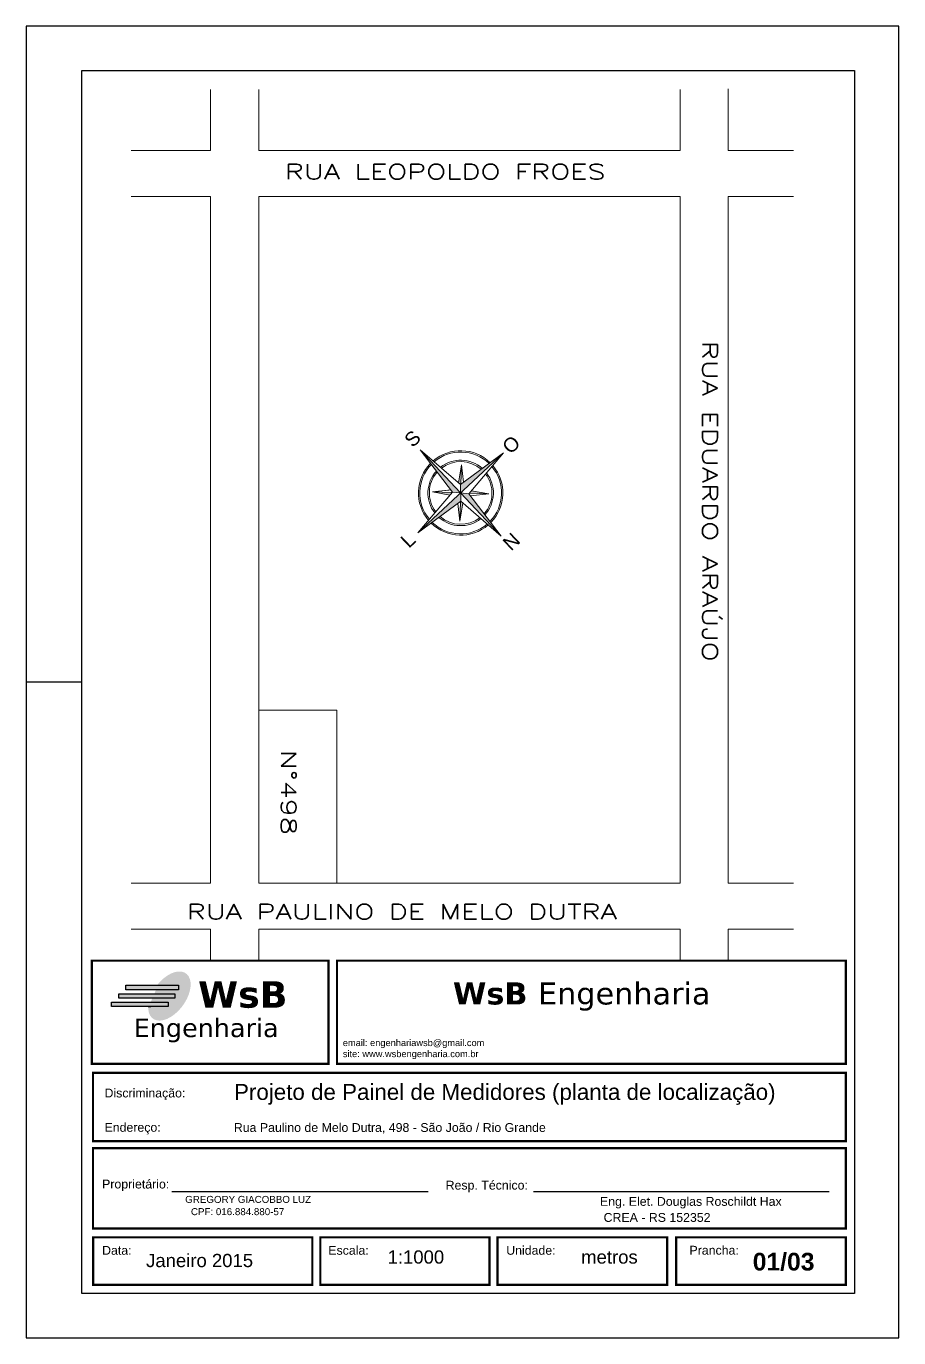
# Model space of a CAD drawing. Header units: millimetres. Extents: x 634 to 830, y -342 to -254.
# Drawn here: x 775.15 to 781.65, y -321.52 to -311.75 of the extents above; entities that cross this region are included whole.
import ezdxf
from ezdxf.enums import TextEntityAlignment as Align

# ---------------------------------------------------------------- set-up
doc = ezdxf.new("R2010")
doc.units = ezdxf.units.MM
doc.linetypes.add('ACAD_ISO07W100', pattern=[3, 0, -3])
for name, color, linetype in [('FORMATO', 5, 'Continuous'), ('Hachuras', 1, 'Continuous'), ('LPROJETO', 7, 'ACAD_ISO07W100'), ('SELO1', 251, 'Continuous'), ('Texto SELO', 147, 'Continuous')]:
    doc.layers.add(name, color=color, linetype=linetype)
for name, color, linetype, lineweight in [('Hach. norte', 252, 'Continuous', 9), ('Norte 1', 8, 'Continuous', 20), ('Texto-sit.', 7, 'Continuous', 30)]:
    doc.layers.add(name, color=color, linetype=linetype, lineweight=lineweight)
doc.styles.add('ARIAL', font='arial.ttf')
doc.styles.add('cota', font='arial.ttf', dxfattribs={"height": 0.1})
doc.styles.add('REGUA60', font='romansx2.shx', dxfattribs={"width": 1.4})
doc.styles.add('SANSSERIFBOLD', font='sasb____.pfb', dxfattribs={"height": 60})
doc.styles.add('situação', font='arial.ttf', dxfattribs={"height": 200})
doc.styles.add('TEXO SELO', font='arial.ttf', dxfattribs={"height": 0.002})

msp = doc.modelspace()

# ---------------------------------------------------------------- hatches: boundary and pattern name
at = {"layer": 'Hach. norte', "lineweight": 13, "ltscale": 0.2}
for points in [[(778.083, -314.9041), (778.3222, -315.2199), (778.3842, -315.2263)], [(778.382, -315.164), (778.3842, -315.2263), (778.7033, -314.928)], [(778.3842, -315.2263), (778.0651, -315.5245), (778.3863, -315.2885)], [(778.4461, -315.2326), (778.3842, -315.2263), (778.6853, -315.5484)]]:
    msp.add_hatch(color=256, dxfattribs=at).paths.add_polyline_path(points)
at = {"layer": 'Hach. norte', "lineweight": 5, "ltscale": 0.2}
for points in [[(778.3912, -315.0162), (778.3673, -315.1512), (778.382, -315.164), (778.3864, -315.1608)], [(778.1741, -315.2192), (778.3034, -315.2422), (778.3187, -315.224)], [(778.4649, -315.2103), (778.4496, -315.2285), (778.5943, -315.2333)], [(778.4011, -315.3013), (778.3863, -315.2885), (778.382, -315.2917), (778.3771, -315.4363)]]:
    msp.add_hatch(color=256, dxfattribs=at).paths.add_polyline_path(points)
at = {"layer": 'Texto SELO'}
h = msp.add_hatch(color=5, dxfattribs=at)
h.dxf.hatch_style = 1
edge = h.paths.add_edge_path()
edge.add_ellipse((776.2137, -318.9751), major_axis=(-0.1235, -0.1683), ratio=0.586927, start_angle=318.71968, end_angle=627.37053)
edge.add_line((776.1207, -318.895), (776.1286, -318.895))
edge.add_ellipse((776.1846, -318.9639), major_axis=(-0.0898, -0.1223), ratio=0.572758, start_angle=335.3984, end_angle=621.50302, ccw=False)
edge.add_line((776.0738, -319.0537), (776.0558, -319.0537))
h = msp.add_hatch(color=150, dxfattribs=at)
h.dxf.hatch_style = 1
h.paths.add_polyline_path([(776.2803, -318.9279), (776.2803, -318.8946), (775.8878, -318.8946), (775.8878, -318.9279)])
h = msp.add_hatch(color=150, dxfattribs=at)
h.dxf.hatch_style = 1
h.paths.add_polyline_path([(776.2541, -318.991), (776.2541, -318.9577), (775.8374, -318.9586), (775.8374, -318.9919)])
h = msp.add_hatch(color=150, dxfattribs=at)
h.dxf.hatch_style = 1
h.paths.add_polyline_path([(776.2047, -319.0538), (776.2047, -319.0206), (775.7831, -319.02), (775.7831, -319.0532)])

# ---------------------------------------------------------------- linework, layer by layer
at = {"layer": 'FORMATO', "color": 7, "linetype": 'Continuous'}
msp.add_line((775.1463, -316.635), (775.5618, -316.635), dxfattribs=at)
for points in [[(775.1463, -321.5216), (781.6494, -321.5216), (781.6494, -311.7485), (775.1463, -311.7485)], [(775.1463, -321.5216), (781.6494, -321.5216), (781.6494, -311.7485), (775.1463, -311.7485)], [(775.5618, -321.1925), (775.5618, -312.0775), (781.3203, -312.0775), (781.3203, -321.1925)]]:
    msp.add_lwpolyline(points, close=True, dxfattribs=at)
at = {"layer": 'Hach. norte', "lineweight": 13}
msp.add_line((778.382, -315.164), (778.3863, -315.2885), dxfattribs=at)
at = {"layer": 'LPROJETO', "linetype": 'Continuous', "lineweight": 0}
for p, q in [((780.0193, -314.4006), (780.0193, -318.133)), ((780.0193, -318.4775), (780.0193, -318.7112))]:
    msp.add_line(p, q, dxfattribs=at)
for points in [[(776.5206, -312.2196), (776.5206, -312.6738)], [(776.8791, -312.6738), (776.8791, -312.2196)], [(780.0193, -312.2198), (780.0193, -312.6738)], [(780.3777, -312.6738), (780.3777, -312.2162)], [(776.5206, -312.6738), (775.9292, -312.6738)], [(780.0193, -312.6738), (776.8791, -312.6738)], [(780.8652, -312.6738), (780.3777, -312.6738)], [(775.9292, -313.0184), (776.5206, -313.0184)], [(776.5206, -313.0184), (776.5206, -318.133)], [(776.8791, -318.133), (776.8791, -313.0184)], [(776.8791, -313.0184), (780.0193, -313.0184)], [(780.0193, -313.0184), (780.0193, -318.133)], [(780.3777, -318.133), (780.3777, -313.0184)], [(780.3777, -313.0184), (780.8652, -313.0184)], [(776.5206, -318.133), (775.9292, -318.133)], [(780.0193, -318.133), (776.8791, -318.133)], [(780.8652, -318.133), (780.3777, -318.133)], [(775.9292, -318.4775), (776.5206, -318.4775)], [(776.5206, -318.4775), (776.5206, -318.7112)], [(776.8791, -318.4775), (780.0193, -318.4775)], [(776.8791, -318.7112), (776.8791, -318.4775)], [(780.0193, -318.4775), (780.0193, -318.7112)], [(780.3777, -318.4775), (780.8652, -318.4775)], [(780.3777, -318.7112), (780.3777, -318.4775)]]:
    msp.add_lwpolyline(points, dxfattribs=at)
msp.add_lwpolyline([(776.8791, -318.133), (776.8791, -316.8439), (777.4616, -316.8439), (777.4616, -318.133)], close=True, dxfattribs=at)
at = {"layer": 'Norte 1', "lineweight": 13}
for p, q in [((778.0651, -315.5245), (778.7033, -314.928)), ((778.083, -314.9041), (778.3842, -315.2263)), ((778.083, -314.9041), (778.3842, -315.2263)), ((778.3222, -315.2199), (778.083, -314.9041)), ((778.382, -315.164), (778.083, -314.9041)), ((778.7033, -314.928), (778.382, -315.164)), ((778.7033, -314.928), (778.4461, -315.2326)), ((778.0651, -315.5245), (778.3222, -315.2199)), ((778.3222, -315.2199), (778.3842, -315.2263)), ((778.6853, -315.5484), (778.3842, -315.2263)), ((778.6853, -315.5484), (778.3842, -315.2263)), ((778.3842, -315.2263), (778.4461, -315.2326)), ((778.4461, -315.2326), (778.6853, -315.5484)), ((778.0651, -315.5245), (778.3863, -315.2885)), ((778.3863, -315.2885), (778.6853, -315.5484))]:
    msp.add_line(p, q, dxfattribs=at)
at = {"layer": 'Norte 1', "lineweight": 5}
for p, q in [((778.3912, -315.0162), (778.3673, -315.1512)), ((778.3864, -315.1608), (778.3912, -315.0162)), ((778.3912, -315.0162), (778.4055, -315.1468)), ((778.1741, -315.2192), (778.3104, -315.2043)), ((778.1741, -315.2192), (778.2965, -315.2058)), ((778.1741, -315.2192), (778.3034, -315.2422)), ((778.3187, -315.224), (778.1741, -315.2192)), ((778.4496, -315.2285), (778.5943, -315.2333)), ((778.5943, -315.2333), (778.4579, -315.2482)), ((778.5943, -315.2333), (778.4649, -315.2103)), ((778.3771, -315.4363), (778.3629, -315.3057)), ((778.382, -315.2917), (778.3771, -315.4363)), ((778.3771, -315.4363), (778.4011, -315.3013))]:
    msp.add_line(p, q, dxfattribs=at)
for radius, start, end in [(0.3149, 45.70803, 130.68106), (0.3048, 46.0244, 130.40169), (0.2438, 48.48722, 128.229), (0.3149, 135.45879, 220.43182), (0.3048, 135.73816, 220.11545), (0.2438, 137.91085, 217.65263), (0.2336, 138.38515, 217.11437), (0.2336, 49.02548, 127.7547), (0.2336, 318.38515, 37.11437), (0.2438, 317.91085, 37.65263), (0.3048, 315.73816, 40.11545), (0.3149, 315.45879, 40.43182), (0.3149, 225.70803, 310.68106), (0.3048, 226.0244, 310.40169), (0.2438, 228.48722, 308.229), (0.2336, 229.02548, 307.7547)]:
    msp.add_arc((778.3842, -315.2263), radius, start, end, dxfattribs=at)
at = {"layer": 'SELO1', "color": 7, "const_width": 0.0165}
for points in [[(775.6351, -318.7112), (777.3988, -318.7112), (777.3988, -319.481), (775.6351, -319.481)], [(777.4622, -318.7112), (781.2545, -318.7112), (781.2545, -319.481), (777.4622, -319.481)], [(775.6441, -319.5468), (781.2545, -319.5468), (781.2545, -320.0568), (775.6441, -320.0568)], [(775.6441, -320.1088), (781.2545, -320.1088), (781.2545, -320.7075), (775.6441, -320.7075)], [(777.2787, -320.7733), (775.6451, -320.7733), (775.6451, -321.1267), (777.2787, -321.1267)], [(777.3387, -320.7733), (778.599, -320.7733), (778.599, -321.1267), (777.3387, -321.1267)], [(779.9226, -320.7733), (778.659, -320.7733), (778.659, -321.1267), (779.9226, -321.1267)], [(781.2545, -320.7733), (779.9909, -320.7733), (779.9909, -321.1267), (781.2545, -321.1267)]]:
    msp.add_lwpolyline(points, close=True, dxfattribs=at)
at = {"layer": 'Texto SELO', "color": 5}
msp.add_line((776.1207, -318.895), (776.1286, -318.895), dxfattribs=at)
at = {"layer": 'Texto SELO', "color": 159}
msp.add_line((776.0558, -319.0537), (776.0738, -319.0537), dxfattribs=at)
at = {"layer": 'Texto SELO', "color": 7}
for p, q in [((776.2303, -320.4328), (778.1413, -320.4328)), ((778.9268, -320.4328), (781.1298, -320.4328))]:
    msp.add_line(p, q, dxfattribs=at)
at = {"layer": 'Texto SELO', "color": 140}
for points in [[(775.8878, -318.8946), (776.2803, -318.8946), (776.2803, -318.9279), (775.8878, -318.9279)], [(775.8374, -318.9586), (776.2541, -318.9577), (776.2541, -318.991), (775.8374, -318.9919)], [(775.7831, -319.02), (776.2047, -319.0206), (776.2047, -319.0538), (775.7831, -319.0532)]]:
    msp.add_lwpolyline(points, close=True, dxfattribs=at)

# ---------------------------------------------------------------- texts
at = {"layer": 'Defpoints', "color": 250, "lineweight": 0, "insert": (780.2985, -314.0938), "char_height": 0.1125, "attachment_point": 1, "rotation": 270, "style": 'REGUA60'}
msp.add_mtext_dynamic_manual_height_columns('RUA EDUARDO ARAÚJO', width=40.666425, gutter_width=375, heights=[0], dxfattribs=at)
at = {"layer": 'Hachuras', "color": 7, "insert": (778.3267, -318.8734), "char_height": 0.1645307, "width": 2.474214, "attachment_point": 1, "style": 'ARIAL'}
msp.add_mtext('{\\fVerdana|b1|i0|c0|p34;\\C5;WsB\\fVerdana|b1|i1|c0|p34; \\fVerdana|b0|i0|c0|p34;\\C150;Engenharia\\fArial|b1|i1|c0|p34; }', dxfattribs=at)
at = {"layer": 'LPROJETO', "linetype": 'Continuous', "lineweight": 0, "char_height": 0.1125, "attachment_point": 1, "style": 'REGUA60'}
for s, width, insert in [('RUA LEOPOLDO FROES', 40.666425, (777.0745, -312.7763)), ('RUA PAULINO DE MELO DUTRA', 70.927813, (776.3432, -318.2908))]:
    msp.add_mtext_dynamic_manual_height_columns(s, width=width, gutter_width=375, heights=[0], dxfattribs=dict(at, insert=insert))
at = {"layer": 'LPROJETO', "linetype": 'Continuous', "lineweight": 0, "insert": (777.1583, -317.1408), "char_height": 0.1125, "attachment_point": 1, "rotation": 270, "style": 'REGUA60'}
msp.add_mtext_dynamic_manual_height_columns('N°498', width=40.666425, gutter_width=375, heights=[0], dxfattribs=at)
at = {"layer": 'Texto SELO', "style": 'TEXO SELO'}
for s, height, p in [('Discriminação:', 0.065812, (775.7298, -319.7307)), ('Endereço:', 0.06581, (775.7298, -319.9864))]:
    msp.add_text(s, height=height, dxfattribs=at).set_placement(p)
at = {"layer": 'Texto SELO', "color": 7, "ltscale": 0.003, "style": 'ARIAL'}
msp.add_text('Projeto de Painel de Medidores (planta de localização)', height=0.119218, dxfattribs=at).set_placement((776.6951, -319.7493))
at = {"layer": 'Texto SELO', "color": 7}
for s, height, style, p in [('Rua Paulino de Melo Dutra, 498 - São João / Rio Grande', 0.065812, 'cota', (776.6936, -319.9877)), ('Proprietário:', 0.065812, 'TEXO SELO', (775.7117, -320.4092)), ('Resp. Técnico:', 0.065812, 'TEXO SELO', (778.2723, -320.4175)), ('GREGORY GIACOBBO LUZ', 0.052099, 'cota', (776.3312, -320.5166)), (' CPF: 016.884.880-57', 0.052099, 'cota', (776.3537, -320.6079)), ('Eng. Elet. Douglas Roschildt Hax', 0.065812, 'cota', (779.4225, -320.5384)), ('CREA - RS 152352', 0.065812, 'cota', (779.4495, -320.6579)), ('Data:', 0.06581, 'TEXO SELO', (775.7117, -320.9029)), ('Escala:', 0.06581, 'TEXO SELO', (777.3977, -320.9029)), ('Unidade:', 0.06581, 'TEXO SELO', (778.7238, -320.9029)), ('Prancha:', 0.06581, 'TEXO SELO', (780.0895, -320.9023)), ('Janeiro 2015', 0.098718, 'ARIAL', (776.0397, -320.9952)), ('1:1000', 0.09872, 'ARIAL', (777.8395, -320.9691)), ('metros', 0.09872, 'ARIAL', (779.2823, -320.9691))]:
    msp.add_text(s, height=height, dxfattribs=dict(at, style=style)).set_placement(p)
at = {"layer": 'Texto SELO', "color": 7, "style": 'SANSSERIFBOLD'}
msp.add_text('01/03', height=0.13162, dxfattribs=at).set_placement((780.7911, -321.0203), align=Align.CENTER)
at = {"layer": 'Texto SELO', "char_height": 0.197437, "width": 0.283298, "attachment_point": 1, "style": 'ARIAL'}
for s, insert in [('{\\fVerdana|b1|i0|c0|p34;\\C5;WsB\\fVerdana|b1|i1|c0|p34; }', (776.4268, -318.8644)), ('{\\fVerdana|b0|i0|c0|p34;\\H0.7x;\\C150;Engenharia\\fVerdana|b1|i1|c0|p34;\\H1.4286x;\\C5; }', (775.9474, -319.1431))]:
    msp.add_mtext(s, dxfattribs=dict(at, insert=insert))
at = {"layer": 'Texto SELO', "color": 7, "insert": (777.5059, -319.2988), "char_height": 0.049359, "width": 1.652286, "attachment_point": 1, "style": 'ARIAL'}
msp.add_mtext('{\\C147;email: engenhariawsb@gmail.com  \\Psite: www.wsbengenharia.com.br}', dxfattribs=at)
at = {"layer": 'Texto-sit.', "ltscale": 0.2, "char_height": 0.105, "width": 0.140383, "attachment_point": 5, "rotation": 43.55161, "style": 'situação'}
for s, insert in [('S', (778.0258, -314.8219)), ('O', (778.7612, -314.8666)), ('L', (777.9918, -315.5772)), ('N', (778.7621, -315.5888))]:
    msp.add_mtext(s, dxfattribs=dict(at, insert=insert))

doc.saveas('drawing.dxf')
